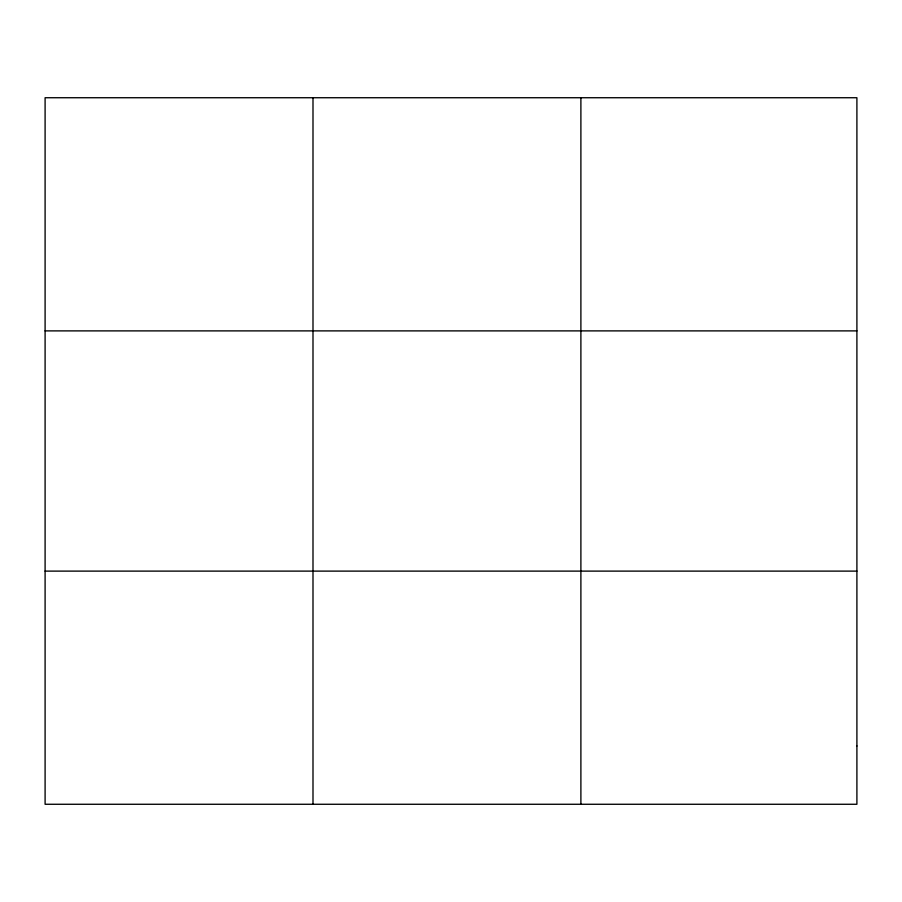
<?xml version="1.0" encoding="UTF-8"?>
<svg xmlns="http://www.w3.org/2000/svg" width="902" height="902" viewBox="0 0 902 902"><rect width="100%" height="100%" fill="white"/><g stroke="black" fill="none" stroke-linecap="round" stroke-linejoin="round"><path stroke-width="1.35" d="M312.994 804.268L312.994 97.732M580.888 804.268L580.888 97.732M45.1 330.887L856.9 330.887M45.1 571.113L856.9 571.113M856.9 745.977L856.9 804.268L45.1 804.268L45.1 97.732L856.9 97.732L856.9 745.977"/></g></svg>
